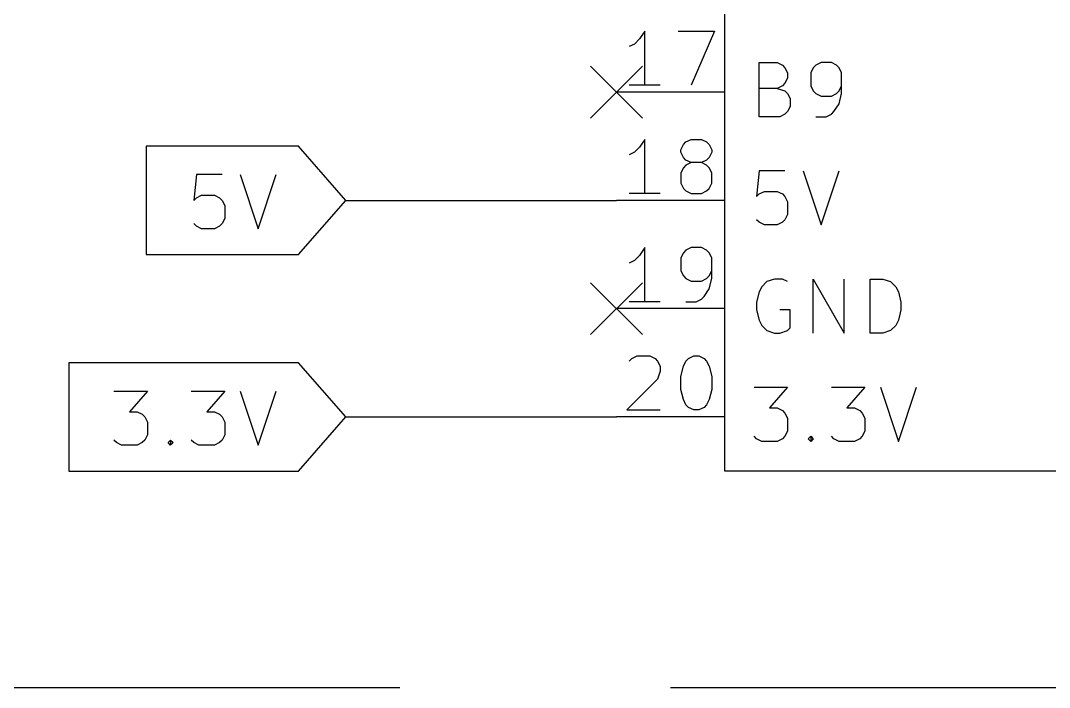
# Model space of a CAD drawing. Extents: x 0.4 to 16.1, y -11.3 to -0.4.
# Drawn here: x 7.35 to 8.3, y -4.55 to -3.934 of the extents above; entities that cross this region are included whole.
import ezdxf

# ---------------------------------------------------------------- set-up
doc = ezdxf.new("R2010")
doc.units = 0
doc.header["$MEASUREMENT"] = 0
doc.linetypes.add('DASHED', pattern=[0.75, 0.5, -0.25])
for name, color, linetype in [('BLUE2', 5, 'CONTINUOUS'), ('BLUE3', 171, 'CONTINUOUS'), ('CYAN2', 4, 'CONTINUOUS'), ('GREEN3', 91, 'CONTINUOUS'), ('RED2', 1, 'CONTINUOUS'), ('RED3', 11, 'CONTINUOUS')]:
    doc.layers.add(name, color=color, linetype=linetype)

msp = doc.modelspace()

# ---------------------------------------------------------------- linework, layer by layer
at = {"layer": 'BLUE2', "linetype": 'CONTINUOUS'}
for p, q in [((7.876, -3.976), (7.924, -4.024)), ((7.924, -3.976), (7.876, -4.024)), ((7.876, -4.176), (7.924, -4.224)), ((7.924, -4.176), (7.876, -4.224))]:
    msp.add_line(p, q, dxfattribs=at)
at = {"layer": 'BLUE3', "linetype": 'DASHED'}
msp.add_line((6.45, -4.55), (10.15, -4.55), dxfattribs=at)
at = {"layer": 'CYAN2', "linetype": 'CONTINUOUS'}
for p, q in [((8.0319, -4.02262), (8.0319, -3.97262)), ((8.0319, -3.97262), (8.04857, -3.97262)), ((8.0319, -4.02262), (8.0319, -3.97262)), ((8.0319, -3.97262), (8.04857, -3.97262)), ((8.04857, -3.97262), (8.05333, -3.975)), ((8.04857, -3.97262), (8.05333, -3.975)), ((8.05333, -3.975), (8.05571, -3.97738)), ((8.05333, -3.975), (8.05571, -3.97738)), ((8.05571, -3.97738), (8.05809, -3.98214)), ((8.05571, -3.97738), (8.05809, -3.98214)), ((8.0819, -3.97738), (8.07952, -3.98214)), ((8.0819, -3.97738), (8.07952, -3.98214)), ((8.08428, -3.975), (8.0819, -3.97738)), ((8.08428, -3.975), (8.0819, -3.97738)), ((8.08905, -3.97262), (8.08428, -3.975)), ((8.08905, -3.97262), (8.08428, -3.975)), ((8.09857, -3.97262), (8.08905, -3.97262)), ((8.09857, -3.97262), (8.08905, -3.97262)), ((8.10333, -3.975), (8.09857, -3.97262)), ((8.10333, -3.975), (8.09857, -3.97262)), ((8.10571, -3.97738), (8.10333, -3.975)), ((8.10571, -3.97738), (8.10333, -3.975)), ((8.10809, -3.98214), (8.10571, -3.97738)), ((8.10809, -3.98214), (8.10571, -3.97738)), ((8.05809, -3.9869), (8.05571, -3.99167)), ((8.05809, -3.9869), (8.05571, -3.99167)), ((8.05809, -3.98214), (8.05809, -3.9869)), ((8.05809, -3.98214), (8.05809, -3.9869)), ((8.07952, -3.98214), (8.07952, -3.99405)), ((8.07952, -3.98214), (8.07952, -3.99405)), ((8.10809, -4.00119), (8.10809, -3.98214)), ((8.10809, -4.00119), (8.10809, -3.98214)), ((8.04857, -3.99643), (8.0319, -3.99643)), ((8.04857, -3.99643), (8.0319, -3.99643)), ((8.05333, -3.99405), (8.04857, -3.99643)), ((8.05333, -3.99405), (8.04857, -3.99643)), ((8.04857, -3.99643), (8.05571, -3.99881)), ((8.04857, -3.99643), (8.05571, -3.99881)), ((8.05571, -3.99167), (8.05333, -3.99405)), ((8.05571, -3.99167), (8.05333, -3.99405)), ((8.05571, -3.99881), (8.05809, -4.00119)), ((8.05571, -3.99881), (8.05809, -4.00119)), ((8.07952, -3.99405), (8.0819, -3.99881)), ((8.07952, -3.99405), (8.0819, -3.99881)), ((8.0819, -3.99881), (8.08428, -4.00119)), ((8.0819, -3.99881), (8.08428, -4.00119)), ((8.10333, -4.00119), (8.10571, -3.99881)), ((8.10333, -4.00119), (8.10571, -3.99881)), ((8.10571, -3.99881), (8.10809, -3.99405)), ((8.10571, -3.99881), (8.10809, -3.99405)), ((8.05809, -4.00119), (8.06047, -4.00595)), ((8.05809, -4.00119), (8.06047, -4.00595)), ((8.06047, -4.00595), (8.06047, -4.01309)), ((8.06047, -4.00595), (8.06047, -4.01309)), ((8.08428, -4.00119), (8.08905, -4.00357)), ((8.08428, -4.00119), (8.08905, -4.00357)), ((8.08905, -4.00357), (8.09857, -4.00357)), ((8.08905, -4.00357), (8.09857, -4.00357)), ((8.09857, -4.00357), (8.10333, -4.00119)), ((8.09857, -4.00357), (8.10333, -4.00119)), ((8.10571, -4.01071), (8.10809, -4.00119)), ((8.10571, -4.01071), (8.10809, -4.00119)), ((8.05809, -4.01785), (8.05571, -4.02024)), ((8.05809, -4.01785), (8.05571, -4.02024)), ((8.06047, -4.01309), (8.05809, -4.01785)), ((8.06047, -4.01309), (8.05809, -4.01785)), ((8.09857, -4.02024), (8.10095, -4.01785)), ((8.09857, -4.02024), (8.10095, -4.01785)), ((8.10095, -4.01785), (8.10571, -4.01071)), ((8.10095, -4.01785), (8.10571, -4.01071)), ((8.05095, -4.02262), (8.0319, -4.02262)), ((8.05095, -4.02262), (8.0319, -4.02262)), ((8.05571, -4.02024), (8.05095, -4.02262)), ((8.05571, -4.02024), (8.05095, -4.02262)), ((8.08428, -4.02262), (8.09381, -4.02262)), ((8.08428, -4.02262), (8.09381, -4.02262)), ((8.09381, -4.02262), (8.09857, -4.02024)), ((8.09381, -4.02262), (8.09857, -4.02024)), ((8.0319, -4.07262), (8.02952, -4.09643)), ((8.0319, -4.07262), (8.02952, -4.09643)), ((8.05571, -4.07262), (8.0319, -4.07262)), ((8.05571, -4.07262), (8.0319, -4.07262)), ((8.07238, -4.07262), (8.08905, -4.12262)), ((8.07238, -4.07262), (8.08905, -4.12262)), ((8.08905, -4.12262), (8.10571, -4.07262)), ((8.08905, -4.12262), (8.10571, -4.07262)), ((8.02952, -4.09643), (8.0319, -4.09405)), ((8.02952, -4.09643), (8.0319, -4.09405)), ((8.0319, -4.09405), (8.03667, -4.09167)), ((8.0319, -4.09405), (8.03667, -4.09167)), ((8.03667, -4.09167), (8.04857, -4.09167)), ((8.03667, -4.09167), (8.04857, -4.09167)), ((8.04857, -4.09167), (8.05333, -4.09405)), ((8.04857, -4.09167), (8.05333, -4.09405)), ((8.05333, -4.09405), (8.05571, -4.09643)), ((8.05333, -4.09405), (8.05571, -4.09643)), ((8.05571, -4.09643), (8.05809, -4.10119)), ((8.05571, -4.09643), (8.05809, -4.10119)), ((8.05809, -4.10119), (8.05809, -4.11309)), ((8.05809, -4.10119), (8.05809, -4.11309)), ((8.05809, -4.11309), (8.05571, -4.11785)), ((8.05809, -4.11309), (8.05571, -4.11785)), ((8.0319, -4.12024), (8.02952, -4.11785)), ((8.0319, -4.12024), (8.02952, -4.11785)), ((8.03667, -4.12262), (8.0319, -4.12024)), ((8.03667, -4.12262), (8.0319, -4.12024)), ((8.04857, -4.12262), (8.03667, -4.12262)), ((8.04857, -4.12262), (8.03667, -4.12262)), ((8.05333, -4.12024), (8.04857, -4.12262)), ((8.05333, -4.12024), (8.04857, -4.12262)), ((8.05571, -4.11785), (8.05333, -4.12024)), ((8.05571, -4.11785), (8.05333, -4.12024)), ((8.03428, -4.17976), (8.0319, -4.18452)), ((8.03428, -4.17976), (8.0319, -4.18452)), ((8.03905, -4.175), (8.03428, -4.17976)), ((8.03905, -4.175), (8.03428, -4.17976)), ((8.04619, -4.17262), (8.03905, -4.175)), ((8.04619, -4.17262), (8.03905, -4.175)), ((8.05333, -4.17262), (8.04619, -4.17262)), ((8.05333, -4.17262), (8.04619, -4.17262)), ((8.05809, -4.175), (8.05333, -4.17262)), ((8.05809, -4.175), (8.05333, -4.17262)), ((8.0819, -4.22262), (8.0819, -4.17262)), ((8.0819, -4.17262), (8.11047, -4.22262)), ((8.0819, -4.22262), (8.0819, -4.17262)), ((8.0819, -4.17262), (8.11047, -4.22262)), ((8.11047, -4.22262), (8.11047, -4.17262)), ((8.11047, -4.22262), (8.11047, -4.17262)), ((8.13428, -4.22262), (8.13428, -4.17262)), ((8.13428, -4.17262), (8.14619, -4.17262)), ((8.13428, -4.22262), (8.13428, -4.17262)), ((8.13428, -4.17262), (8.14619, -4.17262)), ((8.14619, -4.17262), (8.15333, -4.175)), ((8.14619, -4.17262), (8.15333, -4.175)), ((8.15333, -4.175), (8.15809, -4.17976)), ((8.15333, -4.175), (8.15809, -4.17976)), ((8.15809, -4.17976), (8.16047, -4.18452)), ((8.15809, -4.17976), (8.16047, -4.18452)), ((8.0319, -4.18452), (8.02952, -4.19405)), ((8.0319, -4.18452), (8.02952, -4.19405)), ((8.16047, -4.18452), (8.16285, -4.19405)), ((8.16047, -4.18452), (8.16285, -4.19405)), ((8.02952, -4.19405), (8.02952, -4.20119)), ((8.02952, -4.19405), (8.02952, -4.20119)), ((8.16285, -4.19405), (8.16285, -4.20119)), ((8.16285, -4.19405), (8.16285, -4.20119)), ((8.02952, -4.20119), (8.0319, -4.21071)), ((8.02952, -4.20119), (8.0319, -4.21071)), ((8.06047, -4.20119), (8.05095, -4.20119)), ((8.06047, -4.20119), (8.05095, -4.20119)), ((8.06047, -4.21785), (8.06047, -4.20119)), ((8.06047, -4.21785), (8.06047, -4.20119)), ((8.16285, -4.20119), (8.16047, -4.21071)), ((8.16285, -4.20119), (8.16047, -4.21071)), ((8.0319, -4.21071), (8.03428, -4.21547)), ((8.0319, -4.21071), (8.03428, -4.21547)), ((8.03428, -4.21547), (8.03905, -4.22024)), ((8.03428, -4.21547), (8.03905, -4.22024)), ((8.05809, -4.22024), (8.06047, -4.21785)), ((8.05809, -4.22024), (8.06047, -4.21785)), ((8.15809, -4.21547), (8.15333, -4.22024)), ((8.15809, -4.21547), (8.15333, -4.22024)), ((8.16047, -4.21071), (8.15809, -4.21547)), ((8.16047, -4.21071), (8.15809, -4.21547)), ((8.03905, -4.22024), (8.04619, -4.22262)), ((8.03905, -4.22024), (8.04619, -4.22262)), ((8.04619, -4.22262), (8.05095, -4.22262)), ((8.04619, -4.22262), (8.05095, -4.22262)), ((8.05095, -4.22262), (8.05809, -4.22024)), ((8.05095, -4.22262), (8.05809, -4.22024)), ((8.14619, -4.22262), (8.13428, -4.22262)), ((8.14619, -4.22262), (8.13428, -4.22262)), ((8.15333, -4.22024), (8.14619, -4.22262)), ((8.15333, -4.22024), (8.14619, -4.22262)), ((8.02714, -4.27262), (8.05809, -4.27262)), ((8.02714, -4.27262), (8.05809, -4.27262)), ((8.05809, -4.27262), (8.04143, -4.29167)), ((8.05809, -4.27262), (8.04143, -4.29167)), ((8.09857, -4.27262), (8.12952, -4.27262)), ((8.09857, -4.27262), (8.12952, -4.27262)), ((8.12952, -4.27262), (8.11285, -4.29167)), ((8.12952, -4.27262), (8.11285, -4.29167)), ((8.14381, -4.27262), (8.16047, -4.32262)), ((8.14381, -4.27262), (8.16047, -4.32262)), ((8.16047, -4.32262), (8.17714, -4.27262)), ((8.16047, -4.32262), (8.17714, -4.27262)), ((8.04143, -4.29167), (8.04857, -4.29167)), ((8.04143, -4.29167), (8.04857, -4.29167)), ((8.04857, -4.29167), (8.05333, -4.29405)), ((8.04857, -4.29167), (8.05333, -4.29405)), ((8.05333, -4.29405), (8.05571, -4.29643)), ((8.05333, -4.29405), (8.05571, -4.29643)), ((8.11285, -4.29167), (8.12, -4.29167)), ((8.11285, -4.29167), (8.12, -4.29167)), ((8.12, -4.29167), (8.12476, -4.29405)), ((8.12, -4.29167), (8.12476, -4.29405)), ((8.12476, -4.29405), (8.12714, -4.29643)), ((8.12476, -4.29405), (8.12714, -4.29643)), ((8.05571, -4.29643), (8.05809, -4.30119)), ((8.05571, -4.29643), (8.05809, -4.30119)), ((8.05809, -4.30119), (8.05809, -4.31309)), ((8.05809, -4.30119), (8.05809, -4.31309)), ((8.12714, -4.29643), (8.12952, -4.30119)), ((8.12714, -4.29643), (8.12952, -4.30119)), ((8.12952, -4.30119), (8.12952, -4.31309)), ((8.12952, -4.30119), (8.12952, -4.31309)), ((8.05809, -4.31309), (8.05571, -4.31785)), ((8.05809, -4.31309), (8.05571, -4.31785)), ((8.12952, -4.31309), (8.12714, -4.31785)), ((8.12952, -4.31309), (8.12714, -4.31785)), ((8.02952, -4.32024), (8.02714, -4.31785)), ((8.02952, -4.32024), (8.02714, -4.31785)), ((8.03428, -4.32262), (8.02952, -4.32024)), ((8.03428, -4.32262), (8.02952, -4.32024)), ((8.04857, -4.32262), (8.03428, -4.32262)), ((8.04857, -4.32262), (8.03428, -4.32262)), ((8.05333, -4.32024), (8.04857, -4.32262)), ((8.05333, -4.32024), (8.04857, -4.32262)), ((8.05571, -4.31785), (8.05333, -4.32024)), ((8.05571, -4.31785), (8.05333, -4.32024)), ((8.07714, -4.32024), (8.07952, -4.31785)), ((8.07714, -4.32024), (8.07952, -4.31785)), ((8.07952, -4.32262), (8.07714, -4.32024)), ((8.07952, -4.32262), (8.07714, -4.32024)), ((8.07952, -4.31785), (8.0819, -4.32024)), ((8.07952, -4.31785), (8.07952, -4.32262)), ((8.07952, -4.31785), (8.0819, -4.32024)), ((8.07952, -4.31785), (8.07952, -4.32262)), ((8.0819, -4.32024), (8.07952, -4.32262)), ((8.0819, -4.32024), (8.07952, -4.32262)), ((8.10095, -4.32024), (8.09857, -4.31785)), ((8.10095, -4.32024), (8.09857, -4.31785)), ((8.10571, -4.32262), (8.10095, -4.32024)), ((8.10571, -4.32262), (8.10095, -4.32024)), ((8.12, -4.32262), (8.10571, -4.32262)), ((8.12, -4.32262), (8.10571, -4.32262)), ((8.12476, -4.32024), (8.12, -4.32262)), ((8.12476, -4.32024), (8.12, -4.32262)), ((8.12714, -4.31785), (8.12476, -4.32024)), ((8.12714, -4.31785), (8.12476, -4.32024))]:
    msp.add_line(p, q, dxfattribs=at)
at = {"layer": 'GREEN3', "linetype": 'CONTINUOUS'}
for p, q in [((7.65, -4.1), (7.9, -4.1)), ((7.65, -4.3), (7.9, -4.3))]:
    msp.add_line(p, q, dxfattribs=at)
at = {"layer": 'RED2', "linetype": 'CONTINUOUS'}
for p, q in [((8, -2.3), (8, -4.35)), ((8, -4), (7.9, -4)), ((8, -4), (7.9, -4)), ((7.60625, -4.04998), (7.46575, -4.04998)), ((7.46575, -4.04998), (7.46575, -4.1)), ((7.65, -4.1), (7.60625, -4.04998)), ((7.51205, -4.07619), (7.50967, -4.1)), ((7.53586, -4.07619), (7.51205, -4.07619)), ((7.55252, -4.07619), (7.56919, -4.12619)), ((7.56919, -4.12619), (7.58586, -4.07619)), ((7.51205, -4.09762), (7.51681, -4.09524)), ((7.51681, -4.09524), (7.52872, -4.09524)), ((7.52872, -4.09524), (7.53348, -4.09762)), ((7.46575, -4.1), (7.46575, -4.15002)), ((7.50967, -4.1), (7.51205, -4.09762)), ((7.53348, -4.09762), (7.53586, -4.1)), ((7.53586, -4.1), (7.53824, -4.10476)), ((7.53824, -4.10476), (7.53824, -4.11667)), ((7.60625, -4.15002), (7.65, -4.1)), ((8, -4.1), (7.9, -4.1)), ((8, -4.1), (7.9, -4.1)), ((7.51205, -4.12381), (7.50967, -4.12143)), ((7.51681, -4.12619), (7.51205, -4.12381)), ((7.53348, -4.12381), (7.52872, -4.12619)), ((7.53586, -4.12143), (7.53348, -4.12381)), ((7.53824, -4.11667), (7.53586, -4.12143)), ((7.52872, -4.12619), (7.51681, -4.12619)), ((7.46575, -4.15002), (7.60625, -4.15002)), ((8, -4.2), (7.9, -4.2)), ((8, -4.2), (7.9, -4.2)), ((7.60625, -4.24998), (7.39432, -4.24998)), ((7.39432, -4.24998), (7.39432, -4.3)), ((7.65, -4.3), (7.60625, -4.24998)), ((7.43586, -4.27619), (7.46681, -4.27619)), ((7.46681, -4.27619), (7.45015, -4.29524)), ((7.50729, -4.27619), (7.53824, -4.27619)), ((7.53824, -4.27619), (7.52157, -4.29524)), ((7.55252, -4.27619), (7.56919, -4.32619)), ((7.56919, -4.32619), (7.58586, -4.27619)), ((7.45015, -4.29524), (7.45729, -4.29524)), ((7.45729, -4.29524), (7.46205, -4.29762)), ((7.52157, -4.29524), (7.52872, -4.29524)), ((7.52872, -4.29524), (7.53348, -4.29762)), ((7.39432, -4.3), (7.39432, -4.35002)), ((7.46205, -4.29762), (7.46443, -4.3)), ((7.46443, -4.3), (7.46681, -4.30476)), ((7.46681, -4.30476), (7.46681, -4.31667)), ((7.53348, -4.29762), (7.53586, -4.3)), ((7.53586, -4.3), (7.53824, -4.30476)), ((7.53824, -4.30476), (7.53824, -4.31667)), ((7.60625, -4.35002), (7.65, -4.3)), ((8, -4.3), (7.9, -4.3)), ((8, -4.3), (7.9, -4.3)), ((7.43824, -4.32381), (7.43586, -4.32143)), ((7.443, -4.32619), (7.43824, -4.32381)), ((7.46205, -4.32381), (7.45729, -4.32619)), ((7.46443, -4.32143), (7.46205, -4.32381)), ((7.46681, -4.31667), (7.46443, -4.32143)), ((7.48586, -4.32381), (7.48824, -4.32143)), ((7.48824, -4.32619), (7.48586, -4.32381)), ((7.48824, -4.32143), (7.49062, -4.32381)), ((7.48824, -4.32143), (7.48824, -4.32619)), ((7.49062, -4.32381), (7.48824, -4.32619)), ((7.50967, -4.32381), (7.50729, -4.32143)), ((7.51443, -4.32619), (7.50967, -4.32381)), ((7.53348, -4.32381), (7.52872, -4.32619)), ((7.53586, -4.32143), (7.53348, -4.32381)), ((7.53824, -4.31667), (7.53586, -4.32143)), ((7.45729, -4.32619), (7.443, -4.32619)), ((7.52872, -4.32619), (7.51443, -4.32619)), ((7.39432, -4.35002), (7.60625, -4.35002)), ((8, -4.35), (8.6, -4.35))]:
    msp.add_line(p, q, dxfattribs=at)
at = {"layer": 'RED3', "linetype": 'CONTINUOUS'}
for p, q in [((7.92619, -3.94362), (7.92143, -3.95076)), ((7.92619, -3.94362), (7.92143, -3.95076)), ((7.92619, -3.99362), (7.92619, -3.94362)), ((7.92619, -3.99362), (7.92619, -3.94362)), ((7.95714, -3.94362), (7.99047, -3.94362)), ((7.95714, -3.94362), (7.99047, -3.94362)), ((7.99047, -3.94362), (7.96905, -3.99362)), ((7.99047, -3.94362), (7.96905, -3.99362)), ((7.92143, -3.95076), (7.91667, -3.95552)), ((7.92143, -3.95076), (7.91667, -3.95552)), ((7.91667, -3.95552), (7.9119, -3.9579)), ((7.91667, -3.95552), (7.9119, -3.9579)), ((7.94047, -3.99362), (7.9119, -3.99362)), ((7.94047, -3.99362), (7.9119, -3.99362)), ((7.92619, -4.04362), (7.92143, -4.05076)), ((7.92619, -4.04362), (7.92143, -4.05076)), ((7.92619, -4.09362), (7.92619, -4.04362)), ((7.92619, -4.09362), (7.92619, -4.04362)), ((7.95952, -4.05314), (7.9619, -4.04838)), ((7.95952, -4.05314), (7.9619, -4.04838)), ((7.9619, -4.04838), (7.96428, -4.046)), ((7.9619, -4.04838), (7.96428, -4.046)), ((7.96428, -4.046), (7.96905, -4.04362)), ((7.96428, -4.046), (7.96905, -4.04362)), ((7.96905, -4.04362), (7.97857, -4.04362)), ((7.96905, -4.04362), (7.97857, -4.04362)), ((7.97857, -4.04362), (7.98333, -4.046)), ((7.97857, -4.04362), (7.98333, -4.046)), ((7.98333, -4.046), (7.98571, -4.04838)), ((7.98333, -4.046), (7.98571, -4.04838)), ((7.98571, -4.04838), (7.98809, -4.05314)), ((7.98571, -4.04838), (7.98809, -4.05314)), ((7.91667, -4.05552), (7.9119, -4.0579)), ((7.91667, -4.05552), (7.9119, -4.0579)), ((7.92143, -4.05076), (7.91667, -4.05552)), ((7.92143, -4.05076), (7.91667, -4.05552)), ((7.95952, -4.05552), (7.95952, -4.05314)), ((7.95952, -4.05552), (7.95952, -4.05314)), ((7.9619, -4.06028), (7.95952, -4.05552)), ((7.9619, -4.06028), (7.95952, -4.05552)), ((7.98809, -4.05552), (7.98571, -4.06028)), ((7.98809, -4.05552), (7.98571, -4.06028)), ((7.98809, -4.05314), (7.98809, -4.05552)), ((7.98809, -4.05314), (7.98809, -4.05552)), ((7.96428, -4.06267), (7.9619, -4.06028)), ((7.96428, -4.06267), (7.9619, -4.06028)), ((7.96428, -4.06743), (7.9619, -4.06981)), ((7.96428, -4.06743), (7.9619, -4.06981)), ((7.96905, -4.06505), (7.96428, -4.06267)), ((7.96905, -4.06505), (7.96428, -4.06267)), ((7.96905, -4.06505), (7.96428, -4.06743)), ((7.96905, -4.06505), (7.96428, -4.06743)), ((7.97857, -4.06505), (7.96905, -4.06505)), ((7.97857, -4.06505), (7.96905, -4.06505)), ((7.98333, -4.06267), (7.97857, -4.06505)), ((7.98333, -4.06267), (7.97857, -4.06505)), ((7.98333, -4.06743), (7.97857, -4.06505)), ((7.98333, -4.06743), (7.97857, -4.06505)), ((7.98571, -4.06028), (7.98333, -4.06267)), ((7.98571, -4.06028), (7.98333, -4.06267)), ((7.98571, -4.06981), (7.98333, -4.06743)), ((7.98571, -4.06981), (7.98333, -4.06743)), ((7.9619, -4.06981), (7.95952, -4.07457)), ((7.9619, -4.06981), (7.95952, -4.07457)), ((7.95952, -4.07457), (7.95952, -4.08409)), ((7.95952, -4.07457), (7.95952, -4.08409)), ((7.98809, -4.07457), (7.98571, -4.06981)), ((7.98809, -4.07457), (7.98571, -4.06981)), ((7.98809, -4.08409), (7.98809, -4.07457)), ((7.98809, -4.08409), (7.98809, -4.07457)), ((7.95952, -4.08409), (7.9619, -4.08885)), ((7.95952, -4.08409), (7.9619, -4.08885)), ((7.98571, -4.08885), (7.98809, -4.08409)), ((7.98571, -4.08885), (7.98809, -4.08409)), ((7.94047, -4.09362), (7.9119, -4.09362)), ((7.94047, -4.09362), (7.9119, -4.09362)), ((7.9619, -4.08885), (7.96428, -4.09124)), ((7.9619, -4.08885), (7.96428, -4.09124)), ((7.96428, -4.09124), (7.96905, -4.09362)), ((7.96428, -4.09124), (7.96905, -4.09362)), ((7.96905, -4.09362), (7.97857, -4.09362)), ((7.96905, -4.09362), (7.97857, -4.09362)), ((7.97857, -4.09362), (7.98333, -4.09124)), ((7.97857, -4.09362), (7.98333, -4.09124)), ((7.98333, -4.09124), (7.98571, -4.08885)), ((7.98333, -4.09124), (7.98571, -4.08885)), ((7.92143, -4.15076), (7.91667, -4.15552)), ((7.92143, -4.15076), (7.91667, -4.15552)), ((7.92619, -4.14362), (7.92143, -4.15076)), ((7.92619, -4.14362), (7.92143, -4.15076)), ((7.92619, -4.19362), (7.92619, -4.14362)), ((7.92619, -4.19362), (7.92619, -4.14362)), ((7.9619, -4.14838), (7.95952, -4.15314)), ((7.9619, -4.14838), (7.95952, -4.15314)), ((7.96428, -4.146), (7.9619, -4.14838)), ((7.96428, -4.146), (7.9619, -4.14838)), ((7.96905, -4.14362), (7.96428, -4.146)), ((7.96905, -4.14362), (7.96428, -4.146)), ((7.97857, -4.14362), (7.96905, -4.14362)), ((7.97857, -4.14362), (7.96905, -4.14362)), ((7.98333, -4.146), (7.97857, -4.14362)), ((7.98333, -4.146), (7.97857, -4.14362)), ((7.98571, -4.14838), (7.98333, -4.146)), ((7.98571, -4.14838), (7.98333, -4.146)), ((7.98809, -4.15314), (7.98571, -4.14838)), ((7.98809, -4.15314), (7.98571, -4.14838)), ((7.91667, -4.15552), (7.9119, -4.1579)), ((7.91667, -4.15552), (7.9119, -4.1579)), ((7.95952, -4.15314), (7.95952, -4.16505)), ((7.95952, -4.15314), (7.95952, -4.16505)), ((7.98809, -4.17219), (7.98809, -4.15314)), ((7.98809, -4.17219), (7.98809, -4.15314)), ((7.95952, -4.16505), (7.9619, -4.16981)), ((7.95952, -4.16505), (7.9619, -4.16981)), ((7.9619, -4.16981), (7.96428, -4.17219)), ((7.9619, -4.16981), (7.96428, -4.17219)), ((7.98333, -4.17219), (7.98571, -4.16981)), ((7.98333, -4.17219), (7.98571, -4.16981)), ((7.98571, -4.16981), (7.98809, -4.16505)), ((7.98571, -4.16981), (7.98809, -4.16505)), ((7.96428, -4.17219), (7.96905, -4.17457)), ((7.96428, -4.17219), (7.96905, -4.17457)), ((7.96905, -4.17457), (7.97857, -4.17457)), ((7.96905, -4.17457), (7.97857, -4.17457)), ((7.97857, -4.17457), (7.98333, -4.17219)), ((7.97857, -4.17457), (7.98333, -4.17219)), ((7.98571, -4.18171), (7.98809, -4.17219)), ((7.98571, -4.18171), (7.98809, -4.17219)), ((7.97857, -4.19124), (7.98095, -4.18885)), ((7.97857, -4.19124), (7.98095, -4.18885)), ((7.98095, -4.18885), (7.98571, -4.18171)), ((7.98095, -4.18885), (7.98571, -4.18171)), ((7.94047, -4.19362), (7.9119, -4.19362)), ((7.94047, -4.19362), (7.9119, -4.19362)), ((7.96428, -4.19362), (7.97381, -4.19362)), ((7.96428, -4.19362), (7.97381, -4.19362)), ((7.97381, -4.19362), (7.97857, -4.19124)), ((7.97381, -4.19362), (7.97857, -4.19124)), ((7.9119, -4.24838), (7.91428, -4.246)), ((7.9119, -4.24838), (7.91428, -4.246)), ((7.91428, -4.246), (7.91905, -4.24362)), ((7.91428, -4.246), (7.91905, -4.24362)), ((7.91905, -4.24362), (7.93095, -4.24362)), ((7.91905, -4.24362), (7.93095, -4.24362)), ((7.93095, -4.24362), (7.93571, -4.246)), ((7.93095, -4.24362), (7.93571, -4.246)), ((7.93571, -4.246), (7.93809, -4.24838)), ((7.93571, -4.246), (7.93809, -4.24838)), ((7.96428, -4.24838), (7.96667, -4.246)), ((7.96428, -4.24838), (7.96667, -4.246)), ((7.96667, -4.246), (7.97143, -4.24362)), ((7.96667, -4.246), (7.97143, -4.24362)), ((7.97143, -4.24362), (7.97619, -4.24362)), ((7.97143, -4.24362), (7.97619, -4.24362)), ((7.97619, -4.24362), (7.98095, -4.246)), ((7.97619, -4.24362), (7.98095, -4.246)), ((7.98095, -4.246), (7.98333, -4.24838)), ((7.98095, -4.246), (7.98333, -4.24838)), ((7.93809, -4.24838), (7.94047, -4.25314)), ((7.93809, -4.24838), (7.94047, -4.25314)), ((7.94047, -4.25314), (7.94047, -4.2579)), ((7.94047, -4.25314), (7.94047, -4.2579)), ((7.95952, -4.26267), (7.9619, -4.25314)), ((7.95952, -4.26267), (7.9619, -4.25314)), ((7.9619, -4.25314), (7.96428, -4.24838)), ((7.9619, -4.25314), (7.96428, -4.24838)), ((7.98333, -4.24838), (7.98571, -4.25314)), ((7.98333, -4.24838), (7.98571, -4.25314)), ((7.98571, -4.25314), (7.98809, -4.26267)), ((7.98571, -4.25314), (7.98809, -4.26267)), ((7.93809, -4.26505), (7.90952, -4.29362)), ((7.93809, -4.26505), (7.90952, -4.29362)), ((7.94047, -4.2579), (7.93809, -4.26505)), ((7.94047, -4.2579), (7.93809, -4.26505)), ((7.95952, -4.27457), (7.95952, -4.26267)), ((7.95952, -4.27457), (7.95952, -4.26267)), ((7.98809, -4.26267), (7.98809, -4.27457)), ((7.98809, -4.26267), (7.98809, -4.27457)), ((7.9619, -4.28409), (7.95952, -4.27457)), ((7.9619, -4.28409), (7.95952, -4.27457)), ((7.98809, -4.27457), (7.98571, -4.28409)), ((7.98809, -4.27457), (7.98571, -4.28409)), ((7.96428, -4.28885), (7.9619, -4.28409)), ((7.96428, -4.28885), (7.9619, -4.28409)), ((7.98571, -4.28409), (7.98333, -4.28885)), ((7.98571, -4.28409), (7.98333, -4.28885)), ((7.90952, -4.29362), (7.94047, -4.29362)), ((7.90952, -4.29362), (7.94047, -4.29362)), ((7.96667, -4.29124), (7.96428, -4.28885)), ((7.96667, -4.29124), (7.96428, -4.28885)), ((7.97143, -4.29362), (7.96667, -4.29124)), ((7.97143, -4.29362), (7.96667, -4.29124)), ((7.97619, -4.29362), (7.97143, -4.29362)), ((7.97619, -4.29362), (7.97143, -4.29362)), ((7.98095, -4.29124), (7.97619, -4.29362)), ((7.98095, -4.29124), (7.97619, -4.29362)), ((7.98333, -4.28885), (7.98095, -4.29124)), ((7.98333, -4.28885), (7.98095, -4.29124))]:
    msp.add_line(p, q, dxfattribs=at)

doc.saveas('drawing.dxf')
